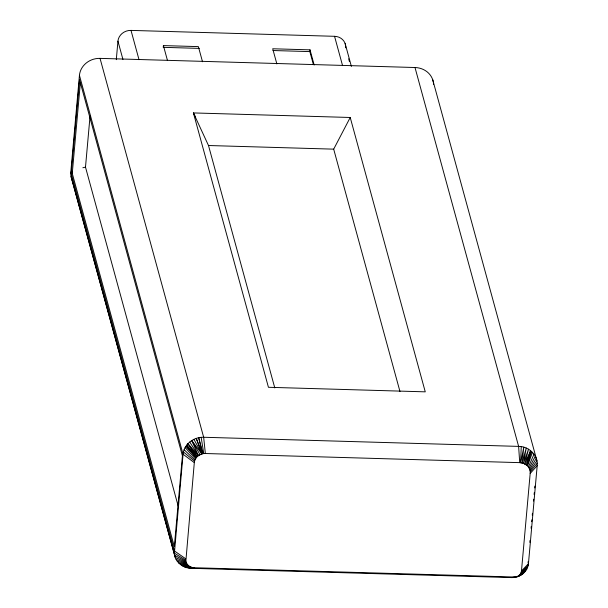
<?xml version="1.0" encoding="UTF-8"?>
<svg xmlns="http://www.w3.org/2000/svg" width="608" height="608" viewBox="0 0 608 608"><rect width="100%" height="100%" fill="white"/><g stroke="black" fill="none" stroke-linecap="round" stroke-linejoin="round"><path stroke-width="0.91" d="M185.843 561.245L194.309 462.62C194.666 457.17 200.078 453.173 205.352 453.515L519.718 462.642C525.449 462.468 530.974 467.552 530.176 473.465L521.474 571.003C521.276 574.628 517.674 577.281 514.178 577.015L194.37 567.735C190.509 567.766 186.58 565.166 185.843 561.245L174.656 555.332L174.382 553.158L183.054 454.237C183.943 444.205 193.891 436.825 203.657 437.258L518.624 446.394C528.709 446.295 538.361 455.217 537.198 465.622L528.443 563.707C527.714 571.915 519.574 577.957 511.586 577.6L191.178 568.305C183.624 568.222 176.115 562.955 174.656 555.332L71.037 176.449M531.521 451.44L527.075 465.424L523.518 463.334L520.585 462.718L521.246 446.629M72.496 180.561A18.43 16.69 -15.3 0 1 70.802 172.079L79.435 75.354A19.228 17.412 -15.3 0 1 100.039 58.376L414.998 67.518A20.436 18.506 -15.3 0 1 433.618 84.299M72.253 173.409L80.347 82.68M178.501 507.194L85.492 167.132L90.045 116.136M116.295 59.66L117.944 41.169A12.19 11.035 -15.3 0 1 131.009 30.4L334.544 36.305A12.236 11.081 -15.3 0 1 345.511 44.916M202.51 61.75L198.368 46.611L163.408 45.6L163.248 47.34L199.333 48.389M313.356 64.395L309.852 51.596L310.012 49.848L272.711 48.769L276.86 63.931M529.842 542.336L530.009 540.466M531.096 528.276L531.263 526.399M531.681 521.71L531.856 519.832M532.274 515.151L532.441 513.274M533.528 501.083L533.695 499.206M534.113 494.517L534.28 492.647M534.698 487.958L534.865 486.081M520.585 462.718L523.8 447.184L522.15 462.946L526.239 448.035L523.518 463.334L528.519 449.183L524.81 463.881L530.594 450.604L527.075 465.424M526.004 464.58L530.594 450.604M527.577 465.88L532.441 452.268M528.443 466.914L534.029 454.153M399.98 391.56L333.686 149.15L350.223 117.481L193.405 112.928L268.44 387.288L425.258 391.841L350.223 117.481M529.15 468.046L535.314 456.22M529.69 469.262L536.294 458.44M530.039 470.539L536.932 460.773L432.668 79.564M530.206 471.861L537.236 463.182M530.176 473.465L537.198 465.622M521.474 571.003L528.443 563.707L527.942 561.876M521.307 572.052L528.139 565.577M521.071 572.804L527.577 567.408M193.929 439.326L201.833 453.933L191.748 440.542L198.345 455.612L197.357 456.426L187.94 443.68L198.345 455.612L201.833 453.933L196.255 438.376L202.464 453.766L198.679 437.707L203.11 453.667M515.66 577.228L516.162 576.855M520.737 573.526L526.764 569.164M520.304 574.21L525.715 570.821M519.779 574.841L524.446 572.348M519.171 575.404L522.971 573.716M518.495 575.898L521.33 574.91M513.631 577.539L515.326 576.977M82.863 167.755L85.492 167.132M511.586 577.6L514.178 577.015M517.765 576.308L519.544 575.905M191.178 568.305L194.37 567.735M188.807 568.085L192.888 567.598M186.504 567.591L191.74 567.355M184.3 566.816L190.646 566.968M272.977 50.525L309.852 51.596M195.51 117.093L193.405 112.928L208.498 145.517L333.686 149.15M516.975 576.627L517.644 576.68M182.248 565.782L189.62 566.451M180.371 564.505L188.685 565.812M178.706 563L187.857 565.068M177.278 561.306L187.15 564.224M176.115 559.436L186.565 563.289M186.132 562.294L175.241 557.437L71.615 178.554M174.382 553.158L185.706 560.166M185.729 558.79L174.42 550.962L70.802 172.079M194.309 462.62L183.054 454.237L79.435 75.354M183.418 451.949L194.545 461.153M184.11 449.715L194.902 459.998M185.106 447.572L195.419 458.88M185.835 446.416L196.088 457.832L186.831 445.01L196.893 456.859L187.94 443.68M186.39 445.542L196.088 457.832M189.734 442.001L198.345 455.612M191.748 440.542L200.002 454.602M414.998 67.518L518.624 446.394L519.718 462.642M345.124 43.518L351.386 66.416M348.673 58.801L349.425 61.552M334.544 36.305L342.562 65.611M310.012 49.848L314.161 65.026M208.498 145.517L274.793 387.927M163.408 45.6L167.413 60.26M131.009 30.4L139.019 59.706M117.944 41.169L122.953 59.478M100.039 58.376L203.657 437.258L205.352 453.515M201.164 437.334L203.756 453.568M345.694 46.352A12.236 11.081 -15.3 0 1 345.663 47.812M79.534 79.701L71.432 170.43L174.321 546.622L182.423 455.886L79.534 79.701"/></g></svg>
